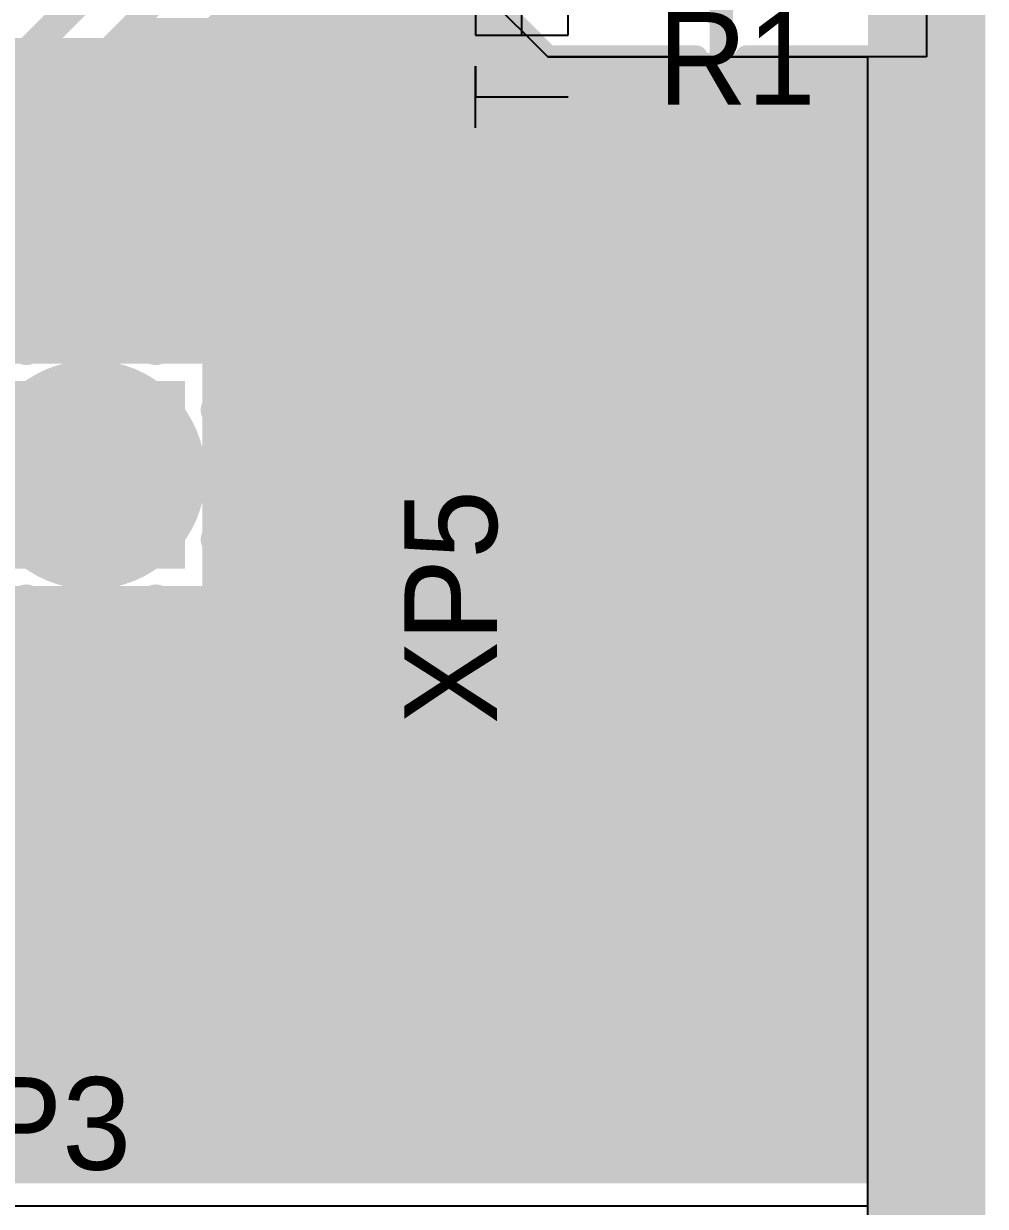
# Model space of a CAD drawing. Header units: millimetres. Extents: x 0.11 to 5.67, y 0.55 to 4.24.
# Drawn here: x 5.1198 to 5.4472, y 2.0709 to 2.4734 of the extents above; entities that cross this region are included whole.
import ezdxf

# ---------------------------------------------------------------- set-up
doc = ezdxf.new("R2010")
doc.units = ezdxf.units.MM
doc.header["$MEASUREMENT"] = 0
for name, color, linetype in [('BottomLayer', 5, 'Continuous'), ('BottomSolder', 6, 'Continuous'), ('InternalPlane1', 76, 'Continuous'), ('InternalPlane2', 16, 'Continuous'), ('KeepOutLayer', 6, 'Continuous'), ('MultiLayer', 9, 'Continuous'), ('PadHoleLayer', 156, 'Continuous'), ('TopLayer', 1, 'Continuous'), ('TopOverlay', 2, 'Continuous'), ('TopSolder', 216, 'Continuous'), ('ViaHoleLayer', 16, 'Continuous')]:
    doc.layers.add(name, color=color, linetype=linetype)

# ---------------------------------------------------------------- blocks, each defined once
blk = doc.blocks.new('PBD16_44')
at = {"layer": 'BottomLayer', "const_width": 0.03}
blk.add_lwpolyline([(-0.015, 0.1, 1), (0.015, 0.1, 1)], format="xyb", close=True, dxfattribs=at)
at = {"layer": 'BottomLayer'}
blk.add_solid([(-0.03, -0.03), (0.03, -0.03), (-0.03, 0.03), (0.03, 0.03)], dxfattribs=at)
at = {"layer": 'BottomSolder', "const_width": 0.0319685}
blk.add_lwpolyline([(-0.0159842, 0.1, 1), (0.0159842, 0.1, 1)], format="xyb", close=True, dxfattribs=at)
at = {"layer": 'BottomSolder'}
blk.add_solid([(-0.0319685, -0.0319685), (0.0319685, -0.0319685), (-0.0319685, 0.0319685), (0.0319685, 0.0319685)], dxfattribs=at)
at = {"layer": 'InternalPlane1', "const_width": 0.011811}
for points in [[(-0.022031, 0.1432383, -0.240078759080116), (0.022031, 0.1432383)], [(-0.0432383, 0.077969, -0.240078759080116), (-0.0432383, 0.122031)], [(0.022031, 0.0567617, -0.240078759080116), (-0.022031, 0.0567617)], [(-0.022031, 0.0432383, -0.240078759080116), (0.022031, 0.0432383)], [(-0.0432383, -0.022031, -0.240078759080116), (-0.0432383, 0.022031)], [(0.022031, -0.0432383, -0.240078759080116), (-0.022031, -0.0432383)]]:
    blk.add_lwpolyline(points, format="xyb", dxfattribs=at)
at = {"layer": 'InternalPlane1', "const_width": 0.0059055}
for points in [[(-0.0249837, 0.1432383, 1), (-0.0190783, 0.1432383, 1)], [(0.0190783, 0.1432383, 1), (0.0249837, 0.1432383, 1)], [(-0.046191, 0.122031, 1), (-0.0402856, 0.122031, 1)], [(-0.046191, 0.077969, 1), (-0.0402856, 0.077969, 1)], [(-0.0249837, 0.0567617, 1), (-0.0190783, 0.0567617, 1)], [(0.0190783, 0.0567617, 1), (0.0249837, 0.0567617, 1)], [(-0.0249837, 0.0432383, 1), (-0.0190783, 0.0432383, 1)], [(0.0190783, 0.0432383, 1), (0.0249837, 0.0432383, 1)], [(-0.046191, 0.022031, 1), (-0.0402856, 0.022031, 1)], [(-0.046191, -0.022031, 1), (-0.0402856, -0.022031, 1)], [(-0.0249837, -0.0432383, 1), (-0.0190783, -0.0432383, 1)], [(0.0190783, -0.0432383, 1), (0.0249837, -0.0432383, 1)]]:
    blk.add_lwpolyline(points, format="xyb", close=True, dxfattribs=at)
at = {"layer": 'InternalPlane2', "const_width": 0.039}
for points in [[(-0.0195, 0.1, 1), (0.0195, 0.1, 1)], [(-0.0195, 0, 1), (0.0195, 0, 1)]]:
    blk.add_lwpolyline(points, format="xyb", close=True, dxfattribs=at)
at = {"layer": 'MultiLayer', "const_width": 0.03}
blk.add_lwpolyline([(-0.015, 0.1, 1), (0.015, 0.1, 1)], format="xyb", close=True, dxfattribs=at)
at = {"layer": 'MultiLayer'}
blk.add_solid([(-0.03, -0.03), (0.03, -0.03), (-0.03, 0.03), (0.03, 0.03)], dxfattribs=at)
at = {"layer": 'PadHoleLayer', "const_width": 0.019}
for points in [[(-0.0095, 0.1, 1), (0.0095, 0.1, 1)], [(-0.0095, 0, 1), (0.0095, 0, 1)]]:
    blk.add_lwpolyline(points, format="xyb", close=True, dxfattribs=at)
at = {"layer": 'TopLayer', "const_width": 0.03}
blk.add_lwpolyline([(-0.015, 0.1, 1), (0.015, 0.1, 1)], format="xyb", close=True, dxfattribs=at)
at = {"layer": 'TopLayer'}
blk.add_solid([(-0.03, -0.03), (0.03, -0.03), (-0.03, 0.03), (0.03, 0.03)], dxfattribs=at)
at = {"layer": 'TopOverlay', "const_width": 0.01}
for points in [[(-0.085, 0.175), (-0.085, -0.075)], [(0.775, 0.175), (-0.085, 0.175)], [(0.775, -0.075), (-0.085, -0.075)]]:
    blk.add_lwpolyline(points, dxfattribs=at)
at = {"layer": 'TopOverlay', "const_width": 0.005}
for points in [[(-0.0875, 0.175, 1), (-0.0825, 0.175, 1)], [(-0.0875, 0.175, 1), (-0.0825, 0.175, 1)], [(-0.0875, -0.075, 1), (-0.0825, -0.075, 1)], [(-0.0875, -0.075, 1), (-0.0825, -0.075, 1)]]:
    blk.add_lwpolyline(points, format="xyb", close=True, dxfattribs=at)
at = {"layer": 'TopSolder', "const_width": 0.0319685}
blk.add_lwpolyline([(-0.0159842, 0.1, 1), (0.0159842, 0.1, 1)], format="xyb", close=True, dxfattribs=at)
at = {"layer": 'TopSolder'}
blk.add_solid([(-0.0319685, -0.0319685), (0.0319685, -0.0319685), (-0.0319685, 0.0319685), (0.0319685, 0.0319685)], dxfattribs=at)

msp = doc.modelspace()

# ---------------------------------------------------------------- linework, layer by layer
at = {"layer": 'BottomLayer'}
for p, q in [((5.4271653, 2.7367127), (5.4271653, 2.4621064)), ((5.2982283, 2.4621064), (5.2667323, 2.4936024)), ((5.4271653, 2.4621064), (5.2982283, 2.4621064))]:
    msp.add_line(p, q, dxfattribs=at)
for points, const_width in [([(5.2440945, 2.4812992), (5.2440945, 2.9891732)], 0.0787402), ([(5.1919292, 2.4291339), (5.2440945, 2.4812992)], 0.0787402), ([(4.7362205, 2.4291339), (5.1919292, 2.4291339)], 0.0787402), ([(5.2948399, 2.4654948), (5.2982283, 2.4621064)], 0.007874), ([(5.2982283, 2.4621064), (5.3487176, 2.4621064)], 0.007874), ([(5.3658494, 2.4621064), (5.4094488, 2.4621064)], 0.007874), ([(5.4094488, 2.0826771), (5.4094488, 2.4621064)], 0.007874), ([(5.2906742, 2.4557021), (5.3388111, 2.4557021)], 0.007874), ([(5.3757559, 2.4557021), (5.4094488, 2.4557021)], 0.007874), ([(5.2853809, 2.4478281), (5.3336588, 2.4478281)], 0.007874), ([(5.3809082, 2.4478281), (5.4094488, 2.4478281)], 0.007874), ([(5.2295682, 2.3916081), (5.2816203, 2.4436602)], 0.007874), ([(5.2779142, 2.4399541), (5.3317683, 2.4399541)], 0.007874), ([(5.3827987, 2.4399541), (5.4094488, 2.4399541)], 0.007874), ([(5.2700402, 2.4320801), (5.3323853, 2.4320801)], 0.007874), ([(5.3821817, 2.4320801), (5.4094488, 2.4320801)], 0.007874), ([(5.2621662, 2.4242061), (5.3357238, 2.4242061)], 0.007874), ([(5.3788432, 2.4242061), (5.4094488, 2.4242061)], 0.007874), ([(5.2542922, 2.4163321), (5.3436557, 2.4163321)], 0.007874), ([(5.3709113, 2.4163321), (5.4094488, 2.4163321)], 0.007874), ([(5.2464182, 2.4084581), (5.4094488, 2.4084581)], 0.007874), ([(5.2385442, 2.4005841), (5.4094488, 2.4005841)], 0.007874), ([(5.2306702, 2.3927101), (5.4094488, 2.3927101)], 0.007874), ([(5.221299, 2.3848361), (5.4094488, 2.3848361)], 0.007874), ([(4.7964566, 2.3759843), (5.1919292, 2.3759843)], 0.007874), ([(5.2020773, 2.3769621), (5.4094488, 2.3769621)], 0.007874), ([(4.7964566, 2.3690881), (5.4094488, 2.3690881)], 0.007874), ([(5.1427165, 2.3198819), (5.1427165, 2.3577559)], 0.019685), ([(5.1009055, 2.3616929), (5.1845275, 2.3616929)], 0.007874), ([(5.1845275, 2.2780709), (5.1845275, 2.3616929)], 0.007874), ([(5.1845275, 2.3612141), (5.4094488, 2.3612141)], 0.007874), ([(5.1845275, 2.3533401), (5.4094488, 2.3533401)], 0.007874), ([(5.1845275, 2.3454661), (5.4094488, 2.3454661)], 0.007874), ([(5.1845275, 2.3375921), (5.4094488, 2.3375921)], 0.007874), ([(5.1845275, 2.3297181), (5.4094488, 2.3297181)], 0.007874), ([(5.1048425, 2.3198819), (5.1427165, 2.3198819)], 0.019685), ([(5.1427165, 2.3198819), (5.1805905, 2.3198819)], 0.019685), ([(5.1427165, 2.2820079), (5.1427165, 2.3198819)], 0.019685), ([(5.1845275, 2.3218441), (5.4094488, 2.3218441)], 0.007874), ([(5.1845275, 2.3139701), (5.4094488, 2.3139701)], 0.007874), ([(5.1845275, 2.3060961), (5.4094488, 2.3060961)], 0.007874), ([(5.1845275, 2.2982221), (5.4094488, 2.2982221)], 0.007874), ([(5.1845275, 2.2903481), (5.4094488, 2.2903481)], 0.007874), ([(5.1845275, 2.2824741), (5.4094488, 2.2824741)], 0.007874), ([(4.9243145, 2.2746001), (5.4094488, 2.2746001)], 0.007874), ([(5.1009055, 2.2780709), (5.1845275, 2.2780709)], 0.007874), ([(4.9164405, 2.2667261), (5.4094488, 2.2667261)], 0.007874), ([(5.1427165, 2.2198819), (5.1427165, 2.2577559)], 0.019685), ([(5.0626656, 2.2588521), (5.1275678, 2.2588521)], 0.007874), ([(5.1578652, 2.2588521), (5.4094488, 2.2588521)], 0.007874), ([(5.1706662, 2.2509781), (5.4094488, 2.2509781)], 0.007874), ([(5.1774856, 2.2431041), (5.4094488, 2.2431041)], 0.007874), ([(5.1816086, 2.2352301), (5.4094488, 2.2352301)], 0.007874), ([(5.183854, 2.2273561), (5.4094488, 2.2273561)], 0.007874), ([(5.1048425, 2.2198819), (5.1427165, 2.2198819)], 0.019685), ([(5.1427165, 2.2198819), (5.1805905, 2.2198819)], 0.019685), ([(5.1427165, 2.1820079), (5.1427165, 2.2198819)], 0.019685), ([(5.1845256, 2.2194821), (5.4094488, 2.2194821)], 0.007874), ([(5.1837007, 2.2116081), (5.4094488, 2.2116081)], 0.007874), ([(5.1812834, 2.2037341), (5.4094488, 2.2037341)], 0.007874), ([(5.176938, 2.1958601), (5.4094488, 2.1958601)], 0.007874), ([(5.1697501, 2.1879861), (5.4094488, 2.1879861)], 0.007874), ([(5.0610197, 2.1801121), (5.1298121, 2.1801121)], 0.007874), ([(5.1556209, 2.1801121), (5.4094488, 2.1801121)], 0.007874), ([(4.9601333, 2.1722381), (5.4094488, 2.1722381)], 0.007874), ([(4.9576537, 2.1643641), (5.4094488, 2.1643641)], 0.007874), ([(4.9506535, 2.1564901), (5.4094488, 2.1564901)], 0.007874), ([(4.9427795, 2.1486161), (5.4094488, 2.1486161)], 0.007874), ([(4.9349055, 2.1407421), (5.4094488, 2.1407421)], 0.007874), ([(4.9270315, 2.1328681), (5.4094488, 2.1328681)], 0.007874), ([(4.9191575, 2.1249941), (5.4094488, 2.1249941)], 0.007874), ([(4.9112835, 2.1171201), (5.4094488, 2.1171201)], 0.007874), ([(4.9034095, 2.1092461), (5.4094488, 2.1092461)], 0.007874), ([(4.8955355, 2.1013721), (5.4094488, 2.1013721)], 0.007874), ([(4.8876615, 2.0934981), (5.4094488, 2.0934981)], 0.007874), ([(4.8797875, 2.0856241), (5.4094488, 2.0856241)], 0.007874), ([(5.0944882, 2.0826771), (5.4094488, 2.0826771)], 0.007874)]:
    msp.add_lwpolyline(points, dxfattribs=dict(at, const_width=const_width))
for points, const_width in [([(5.2244095, 2.4812992, 1), (5.2637795, 2.4812992, 1)], 0.0393701), ([(5.2244095, 2.4812992, 1), (5.2637795, 2.4812992, 1)], 0.0393701), ([(5.1722442, 2.4291339, 1), (5.2116142, 2.4291339, 1)], 0.0393701), ([(5.1722442, 2.4291339, 1), (5.2116142, 2.4291339, 1)], 0.0393701), ([(5.2928714, 2.4654948, 1), (5.2968084, 2.4654948, 1)], 0.003937), ([(5.2928714, 2.4654948, 1), (5.2968084, 2.4654948, 1)], 0.003937), ([(5.2928714, 2.4654948, 1), (5.2968084, 2.4654948, 1)], 0.003937), ([(5.2962598, 2.4621064, 1), (5.3001968, 2.4621064, 1)], 0.003937), ([(5.2962598, 2.4621064, 1), (5.3001968, 2.4621064, 1)], 0.003937), ([(5.3467491, 2.4621064, 1), (5.3506861, 2.4621064, 1)], 0.003937), ([(5.3467491, 2.4621064, 1), (5.3506861, 2.4621064, 1)], 0.003937), ([(5.3638809, 2.4621064, 1), (5.3678179, 2.4621064, 1)], 0.003937), ([(5.3638809, 2.4621064, 1), (5.3678179, 2.4621064, 1)], 0.003937), ([(5.4074803, 2.4621064, 1), (5.4114173, 2.4621064, 1)], 0.003937), ([(5.4074803, 2.4621064, 1), (5.4114173, 2.4621064, 1)], 0.003937), ([(5.2887057, 2.4557021, 1), (5.2926427, 2.4557021, 1)], 0.003937), ([(5.3368426, 2.4557021, 1), (5.3407796, 2.4557021, 1)], 0.003937), ([(5.3737874, 2.4557021, 1), (5.3777244, 2.4557021, 1)], 0.003937), ([(5.4074803, 2.4557021, 1), (5.4114173, 2.4557021, 1)], 0.003937), ([(5.2834124, 2.4478281, 1), (5.2873494, 2.4478281, 1)], 0.003937), ([(5.3316903, 2.4478281, 1), (5.3356273, 2.4478281, 1)], 0.003937), ([(5.3789397, 2.4478281, 1), (5.3828767, 2.4478281, 1)], 0.003937), ([(5.4074803, 2.4478281, 1), (5.4114173, 2.4478281, 1)], 0.003937), ([(5.2796518, 2.4436602, 1), (5.2835888, 2.4436602, 1)], 0.003937), ([(5.2796518, 2.4436602, 1), (5.2835888, 2.4436602, 1)], 0.003937), ([(5.2797084, 2.4437168, 1), (5.2836454, 2.4437168, 1)], 0.003937), ([(5.351378, 2.4379921, 1), (5.363189, 2.4379921, 1)], 0.011811), ([(5.2759457, 2.4399541, 1), (5.2798827, 2.4399541, 1)], 0.003937), ([(5.3297998, 2.4399541, 1), (5.3337368, 2.4399541, 1)], 0.003937), ([(5.3808302, 2.4399541, 1), (5.3847672, 2.4399541, 1)], 0.003937), ([(5.4074803, 2.4399541, 1), (5.4114173, 2.4399541, 1)], 0.003937), ([(5.3809055, 2.4379921, 1), (5.3848425, 2.4379921, 1)], 0.003937), ([(5.3809055, 2.4379921, 1), (5.3848425, 2.4379921, 1)], 0.003937), ([(5.2680717, 2.4320801, 1), (5.2720087, 2.4320801, 1)], 0.003937), ([(5.3304168, 2.4320801, 1), (5.3343538, 2.4320801, 1)], 0.003937), ([(5.3802132, 2.4320801, 1), (5.3841502, 2.4320801, 1)], 0.003937), ([(5.4074803, 2.4320801, 1), (5.4114173, 2.4320801, 1)], 0.003937), ([(5.2601977, 2.4242061, 1), (5.2641347, 2.4242061, 1)], 0.003937), ([(5.3337553, 2.4242061, 1), (5.3376923, 2.4242061, 1)], 0.003937), ([(5.3768747, 2.4242061, 1), (5.3808117, 2.4242061, 1)], 0.003937), ([(5.4074803, 2.4242061, 1), (5.4114173, 2.4242061, 1)], 0.003937), ([(5.2523237, 2.4163321, 1), (5.2562607, 2.4163321, 1)], 0.003937), ([(5.3416872, 2.4163321, 1), (5.3456242, 2.4163321, 1)], 0.003937), ([(5.3689428, 2.4163321, 1), (5.3728798, 2.4163321, 1)], 0.003937), ([(5.4074803, 2.4163321, 1), (5.4114173, 2.4163321, 1)], 0.003937), ([(5.2444497, 2.4084581, 1), (5.2483867, 2.4084581, 1)], 0.003937), ([(5.4074803, 2.4084581, 1), (5.4114173, 2.4084581, 1)], 0.003937), ([(5.2365757, 2.4005841, 1), (5.2405127, 2.4005841, 1)], 0.003937), ([(5.4074803, 2.4005841, 1), (5.4114173, 2.4005841, 1)], 0.003937), ([(5.2275431, 2.3915515, 1), (5.2314801, 2.3915515, 1)], 0.003937), ([(5.2275997, 2.3916081, 1), (5.2315367, 2.3916081, 1)], 0.003937), ([(5.2275997, 2.3916081, 1), (5.2315367, 2.3916081, 1)], 0.003937), ([(5.2287017, 2.3927101, 1), (5.2326387, 2.3927101, 1)], 0.003937), ([(5.4074803, 2.3927101, 1), (5.4114173, 2.3927101, 1)], 0.003937), ([(5.2193305, 2.3848361, 1), (5.2232675, 2.3848361, 1)], 0.003937), ([(5.4074803, 2.3848361, 1), (5.4114173, 2.3848361, 1)], 0.003937), ([(5.1899607, 2.3759843, 1), (5.1938977, 2.3759843, 1)], 0.003937), ([(5.1899607, 2.3759843, 1), (5.1938977, 2.3759843, 1)], 0.003937), ([(5.1899607, 2.3759843, 1), (5.1938977, 2.3759843, 1)], 0.003937), ([(5.2001088, 2.3769621, 1), (5.2040458, 2.3769621, 1)], 0.003937), ([(5.4074803, 2.3769621, 1), (5.4114173, 2.3769621, 1)], 0.003937), ([(5.4074803, 2.3690881, 1), (5.4114173, 2.3690881, 1)], 0.003937), ([(5.1377953, 2.3577559, 1), (5.1476377, 2.3577559, 1)], 0.0098425), ([(5.182559, 2.3616929, 1), (5.186496, 2.3616929, 1)], 0.003937), ([(5.182559, 2.3616929, 1), (5.186496, 2.3616929, 1)], 0.003937), ([(5.182559, 2.3612141, 1), (5.186496, 2.3612141, 1)], 0.003937), ([(5.4074803, 2.3612141, 1), (5.4114173, 2.3612141, 1)], 0.003937), ([(5.182559, 2.3533401, 1), (5.186496, 2.3533401, 1)], 0.003937), ([(5.4074803, 2.3533401, 1), (5.4114173, 2.3533401, 1)], 0.003937), ([(5.182559, 2.3454661, 1), (5.186496, 2.3454661, 1)], 0.003937), ([(5.4074803, 2.3454661, 1), (5.4114173, 2.3454661, 1)], 0.003937), ([(5.182559, 2.3375921, 1), (5.186496, 2.3375921, 1)], 0.003937), ([(5.4074803, 2.3375921, 1), (5.4114173, 2.3375921, 1)], 0.003937), ([(5.182559, 2.3297181, 1), (5.186496, 2.3297181, 1)], 0.003937), ([(5.4074803, 2.3297181, 1), (5.4114173, 2.3297181, 1)], 0.003937), ([(5.1377953, 2.3198819, 1), (5.1476377, 2.3198819, 1)], 0.0098425), ([(5.1377953, 2.3198819, 1), (5.1476377, 2.3198819, 1)], 0.0098425), ([(5.1377953, 2.3198819, 1), (5.1476377, 2.3198819, 1)], 0.0098425), ([(5.1377953, 2.3198819, 1), (5.1476377, 2.3198819, 1)], 0.0098425), ([(5.1756693, 2.3198819, 1), (5.1855117, 2.3198819, 1)], 0.0098425), ([(5.182559, 2.3218441, 1), (5.186496, 2.3218441, 1)], 0.003937), ([(5.2086616, 2.3139765, 1), (5.2204726, 2.3139765, 1)], 0.011811), ([(5.4074803, 2.3218441, 1), (5.4114173, 2.3218441, 1)], 0.003937), ([(5.182559, 2.3139701, 1), (5.186496, 2.3139701, 1)], 0.003937), ([(5.4074803, 2.3139701, 1), (5.4114173, 2.3139701, 1)], 0.003937), ([(5.182559, 2.3060961, 1), (5.186496, 2.3060961, 1)], 0.003937), ([(5.4074803, 2.3060961, 1), (5.4114173, 2.3060961, 1)], 0.003937), ([(5.182559, 2.2982221, 1), (5.186496, 2.2982221, 1)], 0.003937), ([(5.4074803, 2.2982221, 1), (5.4114173, 2.2982221, 1)], 0.003937), ([(5.1377953, 2.2820079, 1), (5.1476377, 2.2820079, 1)], 0.0098425), ([(5.182559, 2.2903481, 1), (5.186496, 2.2903481, 1)], 0.003937), ([(5.4074803, 2.2903481, 1), (5.4114173, 2.2903481, 1)], 0.003937), ([(5.182559, 2.2824741, 1), (5.186496, 2.2824741, 1)], 0.003937), ([(5.4074803, 2.2824741, 1), (5.4114173, 2.2824741, 1)], 0.003937), ([(5.182559, 2.2780709, 1), (5.186496, 2.2780709, 1)], 0.003937), ([(5.182559, 2.2780709, 1), (5.186496, 2.2780709, 1)], 0.003937), ([(5.4074803, 2.2746001, 1), (5.4114173, 2.2746001, 1)], 0.003937), ([(5.4074803, 2.2667261, 1), (5.4114173, 2.2667261, 1)], 0.003937), ([(5.1377953, 2.2577559, 1), (5.1476377, 2.2577559, 1)], 0.0098425), ([(5.1845275, 2.2198819, 1), (5.1009055, 2.2198819, 1)], 0.007874), ([(5.1255993, 2.2588521, 1), (5.1295363, 2.2588521, 1)], 0.003937), ([(5.1558967, 2.2588521, 1), (5.1598337, 2.2588521, 1)], 0.003937), ([(5.4074803, 2.2588521, 1), (5.4114173, 2.2588521, 1)], 0.003937), ([(5.1686977, 2.2509781, 1), (5.1726347, 2.2509781, 1)], 0.003937), ([(5.4074803, 2.2509781, 1), (5.4114173, 2.2509781, 1)], 0.003937), ([(5.1755171, 2.2431041, 1), (5.1794541, 2.2431041, 1)], 0.003937), ([(5.4074803, 2.2431041, 1), (5.4114173, 2.2431041, 1)], 0.003937), ([(5.1796401, 2.2352301, 1), (5.1835771, 2.2352301, 1)], 0.003937), ([(5.4074803, 2.2352301, 1), (5.4114173, 2.2352301, 1)], 0.003937), ([(5.1818855, 2.2273561, 1), (5.1858225, 2.2273561, 1)], 0.003937), ([(5.4074803, 2.2273561, 1), (5.4114173, 2.2273561, 1)], 0.003937), ([(5.1377953, 2.2198819, 1), (5.1476377, 2.2198819, 1)], 0.0098425), ([(5.1377953, 2.2198819, 1), (5.1476377, 2.2198819, 1)], 0.0098425), ([(5.1377953, 2.2198819, 1), (5.1476377, 2.2198819, 1)], 0.0098425), ([(5.1377953, 2.2198819, 1), (5.1476377, 2.2198819, 1)], 0.0098425), ([(5.1756693, 2.2198819, 1), (5.1855117, 2.2198819, 1)], 0.0098425), ([(5.1825571, 2.2194821, 1), (5.1864941, 2.2194821, 1)], 0.003937), ([(5.182559, 2.2198819, 1), (5.186496, 2.2198819, 1)], 0.003937), ([(5.4074803, 2.2194821, 1), (5.4114173, 2.2194821, 1)], 0.003937), ([(5.1817322, 2.2116081, 1), (5.1856692, 2.2116081, 1)], 0.003937), ([(5.4074803, 2.2116081, 1), (5.4114173, 2.2116081, 1)], 0.003937), ([(5.1793149, 2.2037341, 1), (5.1832519, 2.2037341, 1)], 0.003937), ([(5.4074803, 2.2037341, 1), (5.4114173, 2.2037341, 1)], 0.003937), ([(5.1749695, 2.1958601, 1), (5.1789065, 2.1958601, 1)], 0.003937), ([(5.4074803, 2.1958601, 1), (5.4114173, 2.1958601, 1)], 0.003937), ([(5.1377953, 2.1820079, 1), (5.1476377, 2.1820079, 1)], 0.0098425), ([(5.1677816, 2.1879861, 1), (5.1717186, 2.1879861, 1)], 0.003937), ([(5.4074803, 2.1879861, 1), (5.4114173, 2.1879861, 1)], 0.003937), ([(5.1278436, 2.1801121, 1), (5.1317806, 2.1801121, 1)], 0.003937), ([(5.1536524, 2.1801121, 1), (5.1575894, 2.1801121, 1)], 0.003937), ([(5.4074803, 2.1801121, 1), (5.4114173, 2.1801121, 1)], 0.003937), ([(5.4074803, 2.1722381, 1), (5.4114173, 2.1722381, 1)], 0.003937), ([(5.4074803, 2.1643641, 1), (5.4114173, 2.1643641, 1)], 0.003937), ([(5.4074803, 2.1564901, 1), (5.4114173, 2.1564901, 1)], 0.003937), ([(5.4074803, 2.1486161, 1), (5.4114173, 2.1486161, 1)], 0.003937), ([(5.4074803, 2.1407421, 1), (5.4114173, 2.1407421, 1)], 0.003937), ([(5.4074803, 2.1328681, 1), (5.4114173, 2.1328681, 1)], 0.003937), ([(5.4074803, 2.1249941, 1), (5.4114173, 2.1249941, 1)], 0.003937), ([(5.4074803, 2.1171201, 1), (5.4114173, 2.1171201, 1)], 0.003937), ([(5.4074803, 2.1092461, 1), (5.4114173, 2.1092461, 1)], 0.003937), ([(5.4074803, 2.1013721, 1), (5.4114173, 2.1013721, 1)], 0.003937), ([(5.4074803, 2.0934981, 1), (5.4114173, 2.0934981, 1)], 0.003937), ([(5.4074803, 2.0856241, 1), (5.4114173, 2.0856241, 1)], 0.003937), ([(5.4074803, 2.0826771, 1), (5.4114173, 2.0826771, 1)], 0.003937), ([(5.4074803, 2.0826771, 1), (5.4114173, 2.0826771, 1)], 0.003937)]:
    msp.add_lwpolyline(points, format="xyb", close=True, dxfattribs=dict(at, const_width=const_width))
at = {"layer": 'BottomLayer', "const_width": 0.007874}
for points in [[(5.2948399, 2.4654948, -0.1218425049170042), (5.2816203, 2.4436602)], [(5.2948399, 2.4654948, -0.1214606204866302), (5.2816769, 2.4437168)], [(5.382874, 2.4379921, -1.930101532271604), (5.3487176, 2.4621064)], [(5.3658494, 2.4621064, -0.3174297962127371), (5.382874, 2.4379921)], [(5.2295682, 2.3916081, -0.1993036013207309), (5.1919292, 2.3759843)], [(5.2295116, 2.3915515, -0.198912367379658), (5.1919292, 2.3759843)]]:
    msp.add_lwpolyline(points, format="xyb", dxfattribs=at)
at = {"layer": 'InternalPlane1'}
for p, q in [((5.4271653, 2.7367127), (5.4271653, 2.4621064)), ((5.2982283, 2.4621064), (5.2667323, 2.4936024)), ((5.2667323, 2.4936024), (5.2982283, 2.4621064)), ((5.4271653, 2.4621064), (5.2982283, 2.4621064)), ((5.2982283, 2.4621064), (5.4070685, 2.4621064)), ((5.4070685, 2.4621064), (5.4070685, 2.0709171)), ((5.4070685, 2.0709171), (5.0944881, 2.0709171))]:
    msp.add_line(p, q, dxfattribs=at)
at = {"layer": 'InternalPlane1', "const_width": 0.04}
msp.add_lwpolyline([(5.4271653, 0.621063), (5.4271653, 4.1643701)], dxfattribs=at)
at = {"layer": 'InternalPlane1', "const_width": 0.0259055}
msp.add_lwpolyline([(5.3443308, 2.4379921, 1), (5.3702362, 2.4379921, 1)], format="xyb", close=True, dxfattribs=at)
at = {"layer": 'InternalPlane2'}
for p, q in [((5.4271653, 2.7367126), (5.4271653, 2.4621063)), ((5.2982283, 2.4621063), (5.2667323, 2.4936023)), ((5.2667323, 2.4936023), (5.2982283, 2.4621063)), ((5.4271653, 2.4621063), (5.2982283, 2.4621063)), ((5.2982283, 2.4621063), (5.4070685, 2.4621063)), ((5.4070685, 2.4621063), (5.4070685, 1.6791339))]:
    msp.add_line(p, q, dxfattribs=at)
at = {"layer": 'InternalPlane2', "const_width": 0.04}
msp.add_lwpolyline([(5.4271653, 0.621063), (5.4271653, 4.1643701)], dxfattribs=at)
at = {"layer": 'InternalPlane2', "const_width": 0.0259055}
msp.add_lwpolyline([(5.2016144, 2.3139765, 1), (5.2275198, 2.3139765, 1)], format="xyb", close=True, dxfattribs=at)
at = {"layer": 'KeepOutLayer', "const_width": 0.007874}
msp.add_lwpolyline([(5.4271653, 0.621063), (5.4271653, 4.1643701)], dxfattribs=at)
at = {"layer": 'MultiLayer', "const_width": 0.011811}
for points in [[(5.351378, 2.4379921, 1), (5.363189, 2.4379921, 1)], [(5.2086616, 2.3139765, 1), (5.2204726, 2.3139765, 1)]]:
    msp.add_lwpolyline(points, format="xyb", close=True, dxfattribs=at)
at = {"layer": 'TopLayer'}
for p, q in [((5.4271653, 2.7367127), (5.4271653, 2.4621064)), ((5.2982283, 2.4621064), (5.2667323, 2.4936024)), ((5.4271653, 2.4621064), (5.2982283, 2.4621064))]:
    msp.add_line(p, q, dxfattribs=at)
for points, const_width in [([(5.0954724, 2.4379921), (5.2352304, 2.5777501)], 0.0098425), ([(5.1086958, 2.4247687), (5.2429765, 2.5590494)], 0.007874), ([(5.3572806, 2.437995), (5.3572806, 2.5167501)], 0.007874), ([(5.2667323, 2.4936024), (5.2982283, 2.4621064)], 0.007874), ([(5.1553772, 2.4714501), (5.2888846, 2.4714501)], 0.007874), ([(5.1475032, 2.4635761), (5.2967586, 2.4635761)], 0.007874), ([(5.2982283, 2.4621064), (5.3395641, 2.4621064)], 0.007874), ([(5.3395641, 2.4564555), (5.3395641, 2.4621064)], 0.007874), ([(5.3749971, 2.4621064), (5.4094488, 2.4621064)], 0.007874), ([(5.3749971, 2.456461), (5.3749971, 2.4621064)], 0.007874), ([(5.4094488, 2.0826771), (5.4094488, 2.4621064)], 0.007874), ([(5.1396292, 2.4557021), (5.3388111, 2.4557021)], 0.007874), ([(5.3757559, 2.4557021), (5.4094488, 2.4557021)], 0.007874), ([(5.1317552, 2.4478281), (5.3336588, 2.4478281)], 0.007874), ([(5.3809082, 2.4478281), (5.4094488, 2.4478281)], 0.007874), ([(5.1238812, 2.4399541), (5.3317683, 2.4399541)], 0.007874), ([(5.3827987, 2.4399541), (5.4094488, 2.4399541)], 0.007874), ([(5.3572806, 2.437995), (5.3572835, 2.4379921)], 0.007874), ([(5.1160072, 2.4320801), (5.3323853, 2.4320801)], 0.007874), ([(5.3821817, 2.4320801), (5.4094488, 2.4320801)], 0.007874), ([(5.1081082, 2.4242061), (5.3357238, 2.4242061)], 0.007874), ([(5.3788432, 2.4242061), (5.4094488, 2.4242061)], 0.007874), ([(4.2716535, 2.4163321), (5.3436557, 2.4163321)], 0.007874), ([(5.3709113, 2.4163321), (5.4094488, 2.4163321)], 0.007874), ([(4.3169292, 2.4084581), (5.4094488, 2.4084581)], 0.007874), ([(4.3169292, 2.4005841), (5.4094488, 2.4005841)], 0.007874), ([(4.3169292, 2.3927101), (5.4094488, 2.3927101)], 0.007874), ([(5.0821481, 2.3848361), (5.4094488, 2.3848361)], 0.007874), ([(5.0900221, 2.3769621), (5.4094488, 2.3769621)], 0.007874), ([(5.0978961, 2.3690881), (5.4094488, 2.3690881)], 0.007874), ([(5.1427165, 2.3198819), (5.1427165, 2.3577559)], 0.019685), ([(5.1046273, 2.3616929), (5.1845275, 2.3616929)], 0.007874), ([(5.1845275, 2.2780709), (5.1845275, 2.3616929)], 0.007874), ([(5.1845275, 2.3612141), (5.4094488, 2.3612141)], 0.007874), ([(5.1845275, 2.3533401), (5.4094488, 2.3533401)], 0.007874), ([(5.1845275, 2.3454661), (5.4094488, 2.3454661)], 0.007874), ([(5.1845275, 2.3375921), (5.4094488, 2.3375921)], 0.007874), ([(5.1845275, 2.3297181), (5.4094488, 2.3297181)], 0.007874), ([(5.1427165, 2.3198819), (5.1805905, 2.3198819)], 0.019685), ([(5.1427165, 2.2820079), (5.1427165, 2.3198819)], 0.019685), ([(5.1845275, 2.3218441), (5.4094488, 2.3218441)], 0.007874), ([(5.1845275, 2.3139701), (5.4094488, 2.3139701)], 0.007874), ([(5.1845275, 2.3060961), (5.4094488, 2.3060961)], 0.007874), ([(5.1845275, 2.2982221), (5.4094488, 2.2982221)], 0.007874), ([(5.1845275, 2.2903481), (5.4094488, 2.2903481)], 0.007874), ([(5.1845275, 2.2824741), (5.4094488, 2.2824741)], 0.007874), ([(5.1072835, 2.2780709), (5.1845275, 2.2780709)], 0.007874), ([(5.1072835, 2.2746001), (5.4094488, 2.2746001)], 0.007874), ([(5.1072835, 2.2667261), (5.4094488, 2.2667261)], 0.007874), ([(5.1427165, 2.2198819), (5.1427165, 2.2577559)], 0.019685), ([(5.1072835, 2.2588521), (5.1275678, 2.2588521)], 0.007874), ([(5.1578652, 2.2588521), (5.4094488, 2.2588521)], 0.007874), ([(5.1706662, 2.2509781), (5.4094488, 2.2509781)], 0.007874), ([(5.1774856, 2.2431041), (5.4094488, 2.2431041)], 0.007874), ([(5.1816086, 2.2352301), (5.4094488, 2.2352301)], 0.007874), ([(5.183854, 2.2273561), (5.4094488, 2.2273561)], 0.007874), ([(5.1427165, 2.2198819), (5.1805905, 2.2198819)], 0.019685), ([(5.1427165, 2.1820079), (5.1427165, 2.2198819)], 0.019685), ([(5.1845256, 2.2194821), (5.4094488, 2.2194821)], 0.007874), ([(5.1837007, 2.2116081), (5.4094488, 2.2116081)], 0.007874), ([(5.1812834, 2.2037341), (5.4094488, 2.2037341)], 0.007874), ([(5.176938, 2.1958601), (5.4094488, 2.1958601)], 0.007874), ([(5.1697501, 2.1879861), (5.4094488, 2.1879861)], 0.007874), ([(5.1072835, 2.1801121), (5.1298121, 2.1801121)], 0.007874), ([(5.1556209, 2.1801121), (5.4094488, 2.1801121)], 0.007874), ([(5.1072835, 2.1722381), (5.4094488, 2.1722381)], 0.007874), ([(5.1072835, 2.1643641), (5.4094488, 2.1643641)], 0.007874), ([(5.1072835, 2.1564901), (5.4094488, 2.1564901)], 0.007874), ([(5.1072836, 2.1486161), (5.4094488, 2.1486161)], 0.007874), ([(5.1072836, 2.1407421), (5.4094488, 2.1407421)], 0.007874), ([(5.1072836, 2.1328681), (5.4094488, 2.1328681)], 0.007874), ([(5.1072836, 2.1249941), (5.4094488, 2.1249941)], 0.007874), ([(5.1072836, 2.1171201), (5.4094488, 2.1171201)], 0.007874), ([(5.1072559, 2.1092461), (5.4094488, 2.1092461)], 0.007874), ([(5.1049066, 2.1013721), (5.4094488, 2.1013721)], 0.007874), ([(5.0978838, 2.0934981), (5.4094488, 2.0934981)], 0.007874), ([(5.0900098, 2.0856241), (5.4094488, 2.0856241)], 0.007874), ([(5.0944882, 2.0826771), (5.4094488, 2.0826771)], 0.007874)]:
    msp.add_lwpolyline(points, dxfattribs=dict(at, const_width=const_width))
for points, const_width in [([(5.1534087, 2.4714501, 1), (5.1573457, 2.4714501, 1)], 0.003937), ([(5.2869161, 2.4714501, 1), (5.2908531, 2.4714501, 1)], 0.003937), ([(5.1455347, 2.4635761, 1), (5.1494717, 2.4635761, 1)], 0.003937), ([(5.2947901, 2.4635761, 1), (5.2987271, 2.4635761, 1)], 0.003937), ([(5.2962598, 2.4621064, 1), (5.3001968, 2.4621064, 1)], 0.003937), ([(5.2962598, 2.4621064, 1), (5.3001968, 2.4621064, 1)], 0.003937), ([(5.3375956, 2.4621064, 1), (5.3415326, 2.4621064, 1)], 0.003937), ([(5.3375956, 2.4621064, 1), (5.3415326, 2.4621064, 1)], 0.003937), ([(5.3730286, 2.4621064, 1), (5.3769656, 2.4621064, 1)], 0.003937), ([(5.3730286, 2.4621064, 1), (5.3769656, 2.4621064, 1)], 0.003937), ([(5.4074803, 2.4621064, 1), (5.4114173, 2.4621064, 1)], 0.003937), ([(5.4074803, 2.4621064, 1), (5.4114173, 2.4621064, 1)], 0.003937), ([(5.1376607, 2.4557021, 1), (5.1415977, 2.4557021, 1)], 0.003937), ([(5.3368426, 2.4557021, 1), (5.3407796, 2.4557021, 1)], 0.003937), ([(5.3375956, 2.4564555, 1), (5.3415326, 2.4564555, 1)], 0.003937), ([(5.3375956, 2.4564555, 1), (5.3415326, 2.4564555, 1)], 0.003937), ([(5.3730286, 2.456461, 1), (5.3769656, 2.456461, 1)], 0.003937), ([(5.3730286, 2.456461, 1), (5.3769656, 2.456461, 1)], 0.003937), ([(5.3737874, 2.4557021, 1), (5.3777244, 2.4557021, 1)], 0.003937), ([(5.4074803, 2.4557021, 1), (5.4114173, 2.4557021, 1)], 0.003937), ([(5.1297867, 2.4478281, 1), (5.1337237, 2.4478281, 1)], 0.003937), ([(5.3316903, 2.4478281, 1), (5.3356273, 2.4478281, 1)], 0.003937), ([(5.3789397, 2.4478281, 1), (5.3828767, 2.4478281, 1)], 0.003937), ([(5.4074803, 2.4478281, 1), (5.4114173, 2.4478281, 1)], 0.003937), ([(5.351378, 2.4379921, 1), (5.363189, 2.4379921, 1)], 0.011811), ([(5.1219127, 2.4399541, 1), (5.1258497, 2.4399541, 1)], 0.003937), ([(5.3297998, 2.4399541, 1), (5.3337368, 2.4399541, 1)], 0.003937), ([(5.3808302, 2.4399541, 1), (5.3847672, 2.4399541, 1)], 0.003937), ([(5.4074803, 2.4399541, 1), (5.4114173, 2.4399541, 1)], 0.003937), ([(5.3553121, 2.437995, 1), (5.3592491, 2.437995, 1)], 0.003937), ([(5.3553121, 2.437995, 1), (5.3592491, 2.437995, 1)], 0.003937), ([(5.355315, 2.4379921, 1), (5.359252, 2.4379921, 1)], 0.003937), ([(5.3809055, 2.4379921, 1), (5.3848425, 2.4379921, 1)], 0.003937), ([(5.3809055, 2.4379921, 1), (5.3848425, 2.4379921, 1)], 0.003937), ([(5.1140387, 2.4320801, 1), (5.1179757, 2.4320801, 1)], 0.003937), ([(5.3304168, 2.4320801, 1), (5.3343538, 2.4320801, 1)], 0.003937), ([(5.3802132, 2.4320801, 1), (5.3841502, 2.4320801, 1)], 0.003937), ([(5.4074803, 2.4320801, 1), (5.4114173, 2.4320801, 1)], 0.003937), ([(5.3337553, 2.4242061, 1), (5.3376923, 2.4242061, 1)], 0.003937), ([(5.3768747, 2.4242061, 1), (5.3808117, 2.4242061, 1)], 0.003937), ([(5.4074803, 2.4242061, 1), (5.4114173, 2.4242061, 1)], 0.003937), ([(5.3416872, 2.4163321, 1), (5.3456242, 2.4163321, 1)], 0.003937), ([(5.3689428, 2.4163321, 1), (5.3728798, 2.4163321, 1)], 0.003937), ([(5.4074803, 2.4163321, 1), (5.4114173, 2.4163321, 1)], 0.003937), ([(5.4074803, 2.4084581, 1), (5.4114173, 2.4084581, 1)], 0.003937), ([(5.4074803, 2.4005841, 1), (5.4114173, 2.4005841, 1)], 0.003937), ([(5.4074803, 2.3927101, 1), (5.4114173, 2.3927101, 1)], 0.003937), ([(5.4074803, 2.3848361, 1), (5.4114173, 2.3848361, 1)], 0.003937), ([(5.4074803, 2.3769621, 1), (5.4114173, 2.3769621, 1)], 0.003937), ([(5.4074803, 2.3690881, 1), (5.4114173, 2.3690881, 1)], 0.003937), ([(5.1377953, 2.3577559, 1), (5.1476377, 2.3577559, 1)], 0.0098425), ([(5.182559, 2.3616929, 1), (5.186496, 2.3616929, 1)], 0.003937), ([(5.182559, 2.3616929, 1), (5.186496, 2.3616929, 1)], 0.003937), ([(5.182559, 2.3612141, 1), (5.186496, 2.3612141, 1)], 0.003937), ([(5.4074803, 2.3612141, 1), (5.4114173, 2.3612141, 1)], 0.003937), ([(5.182559, 2.3533401, 1), (5.186496, 2.3533401, 1)], 0.003937), ([(5.4074803, 2.3533401, 1), (5.4114173, 2.3533401, 1)], 0.003937), ([(5.182559, 2.3454661, 1), (5.186496, 2.3454661, 1)], 0.003937), ([(5.4074803, 2.3454661, 1), (5.4114173, 2.3454661, 1)], 0.003937), ([(5.182559, 2.3375921, 1), (5.186496, 2.3375921, 1)], 0.003937), ([(5.4074803, 2.3375921, 1), (5.4114173, 2.3375921, 1)], 0.003937), ([(5.182559, 2.3297181, 1), (5.186496, 2.3297181, 1)], 0.003937), ([(5.4074803, 2.3297181, 1), (5.4114173, 2.3297181, 1)], 0.003937), ([(5.1377953, 2.3198819, 1), (5.1476377, 2.3198819, 1)], 0.0098425), ([(5.1377953, 2.3198819, 1), (5.1476377, 2.3198819, 1)], 0.0098425), ([(5.1377953, 2.3198819, 1), (5.1476377, 2.3198819, 1)], 0.0098425), ([(5.1756693, 2.3198819, 1), (5.1855117, 2.3198819, 1)], 0.0098425), ([(5.182559, 2.3218441, 1), (5.186496, 2.3218441, 1)], 0.003937), ([(5.2086616, 2.3139765, 1), (5.2204726, 2.3139765, 1)], 0.011811), ([(5.4074803, 2.3218441, 1), (5.4114173, 2.3218441, 1)], 0.003937), ([(5.182559, 2.3139701, 1), (5.186496, 2.3139701, 1)], 0.003937), ([(5.4074803, 2.3139701, 1), (5.4114173, 2.3139701, 1)], 0.003937), ([(5.182559, 2.3060961, 1), (5.186496, 2.3060961, 1)], 0.003937), ([(5.4074803, 2.3060961, 1), (5.4114173, 2.3060961, 1)], 0.003937), ([(5.182559, 2.2982221, 1), (5.186496, 2.2982221, 1)], 0.003937), ([(5.4074803, 2.2982221, 1), (5.4114173, 2.2982221, 1)], 0.003937), ([(5.1377953, 2.2820079, 1), (5.1476377, 2.2820079, 1)], 0.0098425), ([(5.182559, 2.2903481, 1), (5.186496, 2.2903481, 1)], 0.003937), ([(5.4074803, 2.2903481, 1), (5.4114173, 2.2903481, 1)], 0.003937), ([(5.182559, 2.2824741, 1), (5.186496, 2.2824741, 1)], 0.003937), ([(5.4074803, 2.2824741, 1), (5.4114173, 2.2824741, 1)], 0.003937), ([(5.182559, 2.2780709, 1), (5.186496, 2.2780709, 1)], 0.003937), ([(5.182559, 2.2780709, 1), (5.186496, 2.2780709, 1)], 0.003937), ([(5.4074803, 2.2746001, 1), (5.4114173, 2.2746001, 1)], 0.003937), ([(5.4074803, 2.2667261, 1), (5.4114173, 2.2667261, 1)], 0.003937), ([(5.1377953, 2.2577559, 1), (5.1476377, 2.2577559, 1)], 0.0098425), ([(5.1255993, 2.2588521, 1), (5.1295363, 2.2588521, 1)], 0.003937), ([(5.1558967, 2.2588521, 1), (5.1598337, 2.2588521, 1)], 0.003937), ([(5.4074803, 2.2588521, 1), (5.4114173, 2.2588521, 1)], 0.003937), ([(5.1686977, 2.2509781, 1), (5.1726347, 2.2509781, 1)], 0.003937), ([(5.4074803, 2.2509781, 1), (5.4114173, 2.2509781, 1)], 0.003937), ([(5.1755171, 2.2431041, 1), (5.1794541, 2.2431041, 1)], 0.003937), ([(5.4074803, 2.2431041, 1), (5.4114173, 2.2431041, 1)], 0.003937), ([(5.1796401, 2.2352301, 1), (5.1835771, 2.2352301, 1)], 0.003937), ([(5.4074803, 2.2352301, 1), (5.4114173, 2.2352301, 1)], 0.003937), ([(5.1818855, 2.2273561, 1), (5.1858225, 2.2273561, 1)], 0.003937), ([(5.4074803, 2.2273561, 1), (5.4114173, 2.2273561, 1)], 0.003937), ([(5.1377953, 2.2198819, 1), (5.1476377, 2.2198819, 1)], 0.0098425), ([(5.1377953, 2.2198819, 1), (5.1476377, 2.2198819, 1)], 0.0098425), ([(5.1377953, 2.2198819, 1), (5.1476377, 2.2198819, 1)], 0.0098425), ([(5.1756693, 2.2198819, 1), (5.1855117, 2.2198819, 1)], 0.0098425), ([(5.1825571, 2.2194821, 1), (5.1864941, 2.2194821, 1)], 0.003937), ([(5.182559, 2.2198819, 1), (5.186496, 2.2198819, 1)], 0.003937), ([(5.182559, 2.2198819, 1), (5.186496, 2.2198819, 1)], 0.003937), ([(5.4074803, 2.2194821, 1), (5.4114173, 2.2194821, 1)], 0.003937), ([(5.1817322, 2.2116081, 1), (5.1856692, 2.2116081, 1)], 0.003937), ([(5.4074803, 2.2116081, 1), (5.4114173, 2.2116081, 1)], 0.003937), ([(5.1793149, 2.2037341, 1), (5.1832519, 2.2037341, 1)], 0.003937), ([(5.4074803, 2.2037341, 1), (5.4114173, 2.2037341, 1)], 0.003937), ([(5.1749695, 2.1958601, 1), (5.1789065, 2.1958601, 1)], 0.003937), ([(5.4074803, 2.1958601, 1), (5.4114173, 2.1958601, 1)], 0.003937), ([(5.1377953, 2.1820079, 1), (5.1476377, 2.1820079, 1)], 0.0098425), ([(5.1677816, 2.1879861, 1), (5.1717186, 2.1879861, 1)], 0.003937), ([(5.4074803, 2.1879861, 1), (5.4114173, 2.1879861, 1)], 0.003937), ([(5.1278436, 2.1801121, 1), (5.1317806, 2.1801121, 1)], 0.003937), ([(5.1536524, 2.1801121, 1), (5.1575894, 2.1801121, 1)], 0.003937), ([(5.4074803, 2.1801121, 1), (5.4114173, 2.1801121, 1)], 0.003937), ([(5.4074803, 2.1722381, 1), (5.4114173, 2.1722381, 1)], 0.003937), ([(5.4074803, 2.1643641, 1), (5.4114173, 2.1643641, 1)], 0.003937), ([(5.4074803, 2.1564901, 1), (5.4114173, 2.1564901, 1)], 0.003937), ([(5.4074803, 2.1486161, 1), (5.4114173, 2.1486161, 1)], 0.003937), ([(5.4074803, 2.1407421, 1), (5.4114173, 2.1407421, 1)], 0.003937), ([(5.4074803, 2.1328681, 1), (5.4114173, 2.1328681, 1)], 0.003937), ([(5.4074803, 2.1249941, 1), (5.4114173, 2.1249941, 1)], 0.003937), ([(5.4074803, 2.1171201, 1), (5.4114173, 2.1171201, 1)], 0.003937), ([(5.4074803, 2.1092461, 1), (5.4114173, 2.1092461, 1)], 0.003937), ([(5.4074803, 2.1013721, 1), (5.4114173, 2.1013721, 1)], 0.003937), ([(5.4074803, 2.0934981, 1), (5.4114173, 2.0934981, 1)], 0.003937), ([(5.4074803, 2.0856241, 1), (5.4114173, 2.0856241, 1)], 0.003937), ([(5.4074803, 2.0826771, 1), (5.4114173, 2.0826771, 1)], 0.003937), ([(5.4074803, 2.0826771, 1), (5.4114173, 2.0826771, 1)], 0.003937)]:
    msp.add_lwpolyline(points, format="xyb", close=True, dxfattribs=dict(at, const_width=const_width))
at = {"layer": 'TopLayer', "const_width": 0.007874}
for points in [[(5.382874, 2.4379921, -1.513386846311985), (5.3395641, 2.4564555)], [(5.3749971, 2.456461, -0.2043427738471997), (5.382874, 2.4379921)], [(5.1072835, 2.2420779, -0.7531170425531225), (5.1845275, 2.2198819)], [(5.1845275, 2.2198819, -0.7531163952931035), (5.1072835, 2.1976859)]]:
    msp.add_lwpolyline(points, format="xyb", dxfattribs=at)
at = {"layer": 'TopOverlay'}
for p, q in [((5.2736322, 2.4904686), (5.2736322, 2.469478)), ((5.3051181, 2.469478), (5.3051181, 2.4904686)), ((5.2893751, 2.469478), (5.2893751, 2.4799733)), ((5.2736322, 2.469478), (5.3051181, 2.469478)), ((5.2736322, 2.4379921), (5.2736322, 2.4589827)), ((5.2736322, 2.4589827), (5.2736322, 2.4484874)), ((5.2736322, 2.4484874), (5.3051181, 2.4484874))]:
    msp.add_line(p, q, dxfattribs=at)
at = {"layer": 'ViaHoleLayer', "const_width": 0.0059055}
for points in [[(5.3543308, 2.4379921, 1), (5.3602362, 2.4379921, 1)], [(5.2116144, 2.3139765, 1), (5.2175198, 2.3139765, 1)]]:
    msp.add_lwpolyline(points, format="xyb", close=True, dxfattribs=at)

# ---------------------------------------------------------------- block references
at = {"rotation": 180}
msp.add_blockref('PBD16_44', (5.1427165, 2.3198819), dxfattribs=at)

# ---------------------------------------------------------------- texts
at = {"layer": 'TopOverlay'}
for s, p in [('R1', (5.3356299, 2.4458661)), ('XP3', (5.0767559, 2.0833701))]:
    msp.add_text(s, height=0.0314961, dxfattribs=at).set_placement(p)
msp.add_text('XP5', height=0.0314961, rotation=90, dxfattribs=at).set_placement((5.2809056, 2.2350787))

doc.saveas('drawing.dxf')
